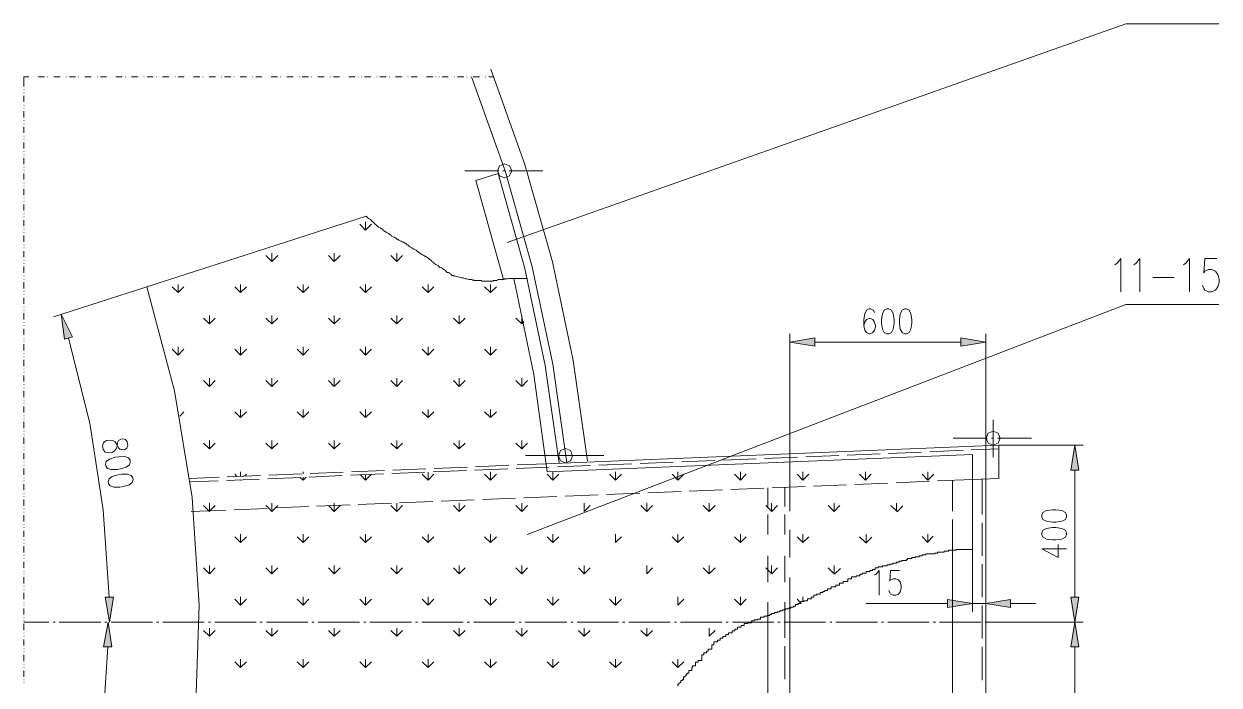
# Model space of a CAD drawing. Header units: millimetres. Extents: x 0 to 829, y 0 to 586.
# Drawn here: x 355.9 to 498.2, y 84.7 to 163.3 of the extents above; entities that cross this region are included whole.
import ezdxf

# ---------------------------------------------------------------- set-up
doc = ezdxf.new("R2010")
doc.units = ezdxf.units.MM

msp = doc.modelspace()

# ---------------------------------------------------------------- hatches: boundary and pattern name
h = msp.add_hatch(color=0)
h.dxf.hatch_style = 2
h.paths.add_polyline_path([(360.768194, 125.807611), (360.366028, 128.781528), (361.710111, 126.100417)])
h = msp.add_hatch(color=0)
h.dxf.hatch_style = 2
h.paths.add_polyline_path([(450.049194, 125.966361), (447.092917, 125.472472), (450.049194, 124.982111)])
h = msp.add_hatch(color=0)
h.dxf.hatch_style = 2
h.paths.add_polyline_path([(467.444667, 125.966361), (470.400944, 125.472472), (467.444667, 124.982111)])
h = msp.add_hatch(color=0)
h.dxf.hatch_style = 2
h.paths.add_polyline_path([(480.511556, 110.236), (481.005444, 113.195806), (481.495806, 110.236)])
h = msp.add_hatch(color=0)
h.dxf.hatch_style = 2
h.paths.add_polyline_path([(366.581972, 95.123), (366.123361, 92.159667), (365.594194, 95.108889)])
h = msp.add_hatch(color=0)
h.dxf.hatch_style = 2
h.paths.add_polyline_path([(465.853639, 94.858417), (468.813444, 94.368056), (465.853639, 93.874167)])
h = msp.add_hatch(color=0)
h.dxf.hatch_style = 2
h.paths.add_polyline_path([(473.36075, 94.858417), (470.400944, 94.368056), (473.36075, 93.874167)])
h = msp.add_hatch(color=0)
h.dxf.hatch_style = 2
h.paths.add_polyline_path([(480.511556, 95.115944), (481.005444, 92.159667), (481.495806, 95.115944)])
h = msp.add_hatch(color=0)
h.dxf.hatch_style = 2
h.paths.add_polyline_path([(365.414278, 89.206917), (365.943444, 92.159667), (366.398528, 89.196333)])
h = msp.add_hatch(color=0)
h.dxf.hatch_style = 2
h.paths.add_polyline_path([(480.511556, 89.199861), (481.005444, 92.159667), (481.495806, 89.199861)])

# ---------------------------------------------------------------- linework, layer by layer
at = {"color": 0, "lineweight": 0}
for points in [[(487.083806, 163.343167), (413.4485, 137.336389)], [(498.1575, 163.343167), (487.083806, 163.343167)], [(423.001722, 111.361361), (421.308389, 123.271139), (418.817778, 135.039806), (415.540472, 146.614444), (411.490583, 157.945667)], [(355.924556, 157.0355), (355.924556, 155.906611)], [(356.524278, 157.0355), (355.924556, 157.0355)], [(356.894694, 157.0355), (356.912333, 157.0355)], [(357.265111, 157.0355), (357.28275, 157.0355)], [(358.372833, 157.0355), (357.635528, 157.0355)], [(358.74325, 157.0355), (358.760889, 157.0355)], [(359.113667, 157.0355), (359.131306, 157.0355)], [(360.221389, 157.0355), (359.484083, 157.0355)], [(360.591806, 157.0355), (360.609444, 157.0355)], [(360.962222, 157.0355), (360.979861, 157.0355)], [(362.069944, 157.0355), (361.332639, 157.0355)], [(362.440361, 157.0355), (362.458, 157.0355)], [(362.810778, 157.0355), (362.828417, 157.0355)], [(363.9185, 157.0355), (363.181194, 157.0355)], [(364.288917, 157.0355), (364.306556, 157.0355)], [(364.659333, 157.0355), (364.676972, 157.0355)], [(365.770583, 157.0355), (365.02975, 157.0355)], [(366.137472, 157.0355), (366.155111, 157.0355)], [(366.507889, 157.0355), (366.525528, 157.0355)], [(367.619139, 157.0355), (366.878306, 157.0355)], [(367.986028, 157.0355), (368.003667, 157.0355)], [(368.356444, 157.0355), (368.374083, 157.0355)], [(369.467694, 157.0355), (368.726861, 157.0355)], [(369.834583, 157.0355), (369.852222, 157.0355)], [(370.205, 157.0355), (370.222639, 157.0355)], [(371.31625, 157.0355), (370.575417, 157.0355)], [(371.683139, 157.0355), (371.700778, 157.0355)], [(372.053556, 157.0355), (372.071194, 157.0355)], [(373.164806, 157.0355), (372.423972, 157.0355)], [(373.531694, 157.0355), (373.549333, 157.0355)], [(373.902111, 157.0355), (373.91975, 157.0355)], [(375.013361, 157.0355), (374.272528, 157.0355)], [(375.38025, 157.0355), (375.397889, 157.0355)], [(375.750667, 157.0355), (375.768306, 157.0355)], [(376.861917, 157.0355), (376.121083, 157.0355)], [(377.228806, 157.0355), (377.246444, 157.0355)], [(377.599222, 157.0355), (377.616861, 157.0355)], [(378.710472, 157.0355), (377.969639, 157.0355)], [(379.077361, 157.0355), (379.095, 157.0355)], [(379.447778, 157.0355), (379.465417, 157.0355)], [(380.559028, 157.0355), (379.818194, 157.0355)], [(380.925917, 157.0355), (380.943556, 157.0355)], [(381.296333, 157.0355), (381.313972, 157.0355)], [(382.407583, 157.0355), (381.66675, 157.0355)], [(382.774472, 157.0355), (382.792111, 157.0355)], [(383.144889, 157.0355), (383.162528, 157.0355)], [(384.256139, 157.0355), (383.515306, 157.0355)], [(384.623028, 157.0355), (384.640667, 157.0355)], [(384.993444, 157.0355), (385.011083, 157.0355)], [(386.104694, 157.0355), (385.363861, 157.0355)], [(386.471583, 157.0355), (386.489222, 157.0355)], [(386.842, 157.0355), (386.859639, 157.0355)], [(387.95325, 157.0355), (387.212417, 157.0355)], [(388.320139, 157.0355), (388.337778, 157.0355)], [(388.690556, 157.0355), (388.708194, 157.0355)], [(389.801806, 157.0355), (389.060972, 157.0355)], [(390.168694, 157.0355), (390.186333, 157.0355)], [(390.539111, 157.0355), (390.55675, 157.0355)], [(391.650361, 157.0355), (390.909528, 157.0355)], [(392.01725, 157.0355), (392.034889, 157.0355)], [(392.387667, 157.0355), (392.405306, 157.0355)], [(393.498917, 157.0355), (392.758083, 157.0355)], [(393.865806, 157.0355), (393.883444, 157.0355)], [(394.236222, 157.0355), (394.253861, 157.0355)], [(395.347472, 157.0355), (394.606639, 157.0355)], [(395.714361, 157.0355), (395.732, 157.0355)], [(396.084778, 157.0355), (396.102417, 157.0355)], [(397.196028, 157.0355), (396.455194, 157.0355)], [(397.562917, 157.0355), (397.580556, 157.0355)], [(397.933333, 157.0355), (397.950972, 157.0355)], [(399.044583, 157.0355), (398.30375, 157.0355)], [(399.411472, 157.0355), (399.429111, 157.0355)], [(399.781889, 157.0355), (399.799528, 157.0355)], [(400.893139, 157.0355), (400.152306, 157.0355)], [(401.260028, 157.0355), (401.277667, 157.0355)], [(401.630444, 157.0355), (401.648083, 157.0355)], [(402.741694, 157.0355), (402.000861, 157.0355)], [(403.108583, 157.0355), (403.126222, 157.0355)], [(403.479, 157.0355), (403.496639, 157.0355)], [(404.59025, 157.0355), (403.849417, 157.0355)], [(404.960667, 157.0355), (404.978306, 157.0355)], [(405.327556, 157.0355), (405.345194, 157.0355)], [(406.438806, 157.0355), (405.697972, 157.0355)], [(406.809222, 157.0355), (406.826861, 157.0355)], [(407.176111, 157.0355), (407.19375, 157.0355)], [(408.287361, 157.0355), (407.546528, 157.0355)], [(408.657778, 157.0355), (408.675417, 157.0355)], [(409.024667, 157.0355), (409.042306, 157.0355)], [(420.549917, 111.096778), (418.881278, 122.84075), (416.425944, 134.450667), (413.190972, 145.866556), (409.197528, 157.0355)], [(410.135917, 157.0355), (409.395083, 157.0355)], [(410.506333, 157.0355), (410.523972, 157.0355)], [(410.873222, 157.0355), (410.890861, 157.0355)], [(411.846889, 157.0355), (411.243639, 157.0355)], [(355.924556, 155.536194), (355.942194, 155.536194)], [(355.924556, 155.165778), (355.942194, 155.165778)], [(355.924556, 154.795361), (355.924556, 154.058056)], [(355.924556, 153.687639), (355.942194, 153.687639)], [(355.924556, 153.317222), (355.942194, 153.317222)], [(355.924556, 152.946806), (355.924556, 152.2095)], [(355.924556, 151.839083), (355.942194, 151.839083)], [(355.924556, 151.468667), (355.942194, 151.468667)], [(355.924556, 151.09825), (355.924556, 150.360944)], [(355.924556, 149.990528), (355.942194, 149.990528)], [(355.924556, 149.620111), (355.942194, 149.620111)], [(355.924556, 149.249694), (355.924556, 148.512389)], [(355.924556, 148.141972), (355.942194, 148.141972)], [(355.924556, 147.771556), (355.942194, 147.771556)], [(355.924556, 147.401139), (355.924556, 146.663833)], [(355.924556, 146.293417), (355.942194, 146.293417)], [(355.924556, 145.923), (355.942194, 145.923)], [(355.924556, 145.552583), (355.924556, 144.815278)], [(408.393194, 145.863028), (412.436028, 145.863028)], [(412.369, 145.549056), (409.730222, 144.698861)], [(419.632694, 111.057972), (417.981694, 122.706694), (415.558111, 134.221361), (412.369, 145.549056)], [(412.926389, 145.863028), (413.173333, 145.863028)], [(413.667222, 145.863028), (417.706528, 145.863028)], [(355.924556, 144.444861), (355.942194, 144.444861)], [(355.924556, 144.074444), (355.942194, 144.074444)], [(355.924556, 143.704028), (355.924556, 142.966722)], [(413.014583, 132.926667), (409.730222, 144.698861)], [(355.924556, 142.596306), (355.942194, 142.596306)], [(355.924556, 142.225889), (355.942194, 142.225889)], [(355.924556, 141.855472), (355.924556, 141.118167)], [(355.924556, 140.74775), (355.942194, 140.74775)], [(355.924556, 140.377333), (355.942194, 140.377333)], [(355.924556, 140.006917), (355.924556, 139.269611)], [(396.659806, 140.483167), (370.564833, 132.069417)], [(396.58925, 138.796889), (395.89075, 139.495389)], [(396.58925, 138.796889), (396.58925, 139.784667)], [(396.58925, 138.796889), (397.284222, 139.495389)], [(396.659806, 140.483167), (396.695083, 140.412611)], [(396.695083, 140.412611), (396.815028, 140.292667)], [(396.815028, 140.292667), (396.934972, 140.172722)], [(396.934972, 140.172722), (397.054917, 140.11275)], [(397.054917, 140.11275), (397.174861, 140.052778)], [(397.174861, 140.052778), (397.294806, 139.932833)], [(397.294806, 139.932833), (397.354778, 139.812889)], [(397.354778, 139.812889), (397.41475, 139.812889)], [(397.41475, 139.812889), (397.534694, 139.692944)], [(397.534694, 139.692944), (397.654639, 139.573)], [(397.654639, 139.573), (397.774583, 139.453056)], [(397.774583, 139.453056), (397.894528, 139.393083)], [(355.924556, 138.899194), (355.942194, 138.899194)], [(355.924556, 138.528778), (355.942194, 138.528778)], [(355.924556, 138.158361), (355.924556, 137.421056)], [(397.894528, 139.393083), (398.134417, 139.153194)], [(398.134417, 139.153194), (398.314333, 139.093222)], [(398.314333, 139.093222), (398.49425, 138.973278)], [(398.49425, 138.973278), (398.614194, 138.913306)], [(398.614194, 138.913306), (398.674167, 138.793361)], [(398.674167, 138.793361), (398.794111, 138.736917)], [(398.794111, 138.736917), (398.974028, 138.616972)], [(398.974028, 138.616972), (399.034, 138.557)], [(399.034, 138.557), (399.153944, 138.497028)], [(399.153944, 138.497028), (399.273889, 138.437056)], [(399.273889, 138.437056), (399.333861, 138.377083)], [(399.333861, 138.377083), (399.393833, 138.377083)], [(399.393833, 138.377083), (399.453806, 138.317111)], [(399.453806, 138.317111), (399.513778, 138.257139)], [(399.513778, 138.257139), (399.633722, 138.197167)], [(399.633722, 138.197167), (399.693694, 138.077222)], [(399.693694, 138.077222), (399.873611, 138.01725)], [(399.873611, 138.01725), (399.993556, 137.957278)], [(355.924556, 137.050639), (355.942194, 137.050639)], [(355.924556, 136.680222), (355.942194, 136.680222)], [(399.993556, 137.957278), (400.173472, 137.837333)], [(400.173472, 137.837333), (400.293417, 137.717389)], [(400.293417, 137.717389), (400.413361, 137.717389)], [(400.413361, 137.717389), (400.529778, 137.597444)], [(400.529778, 137.597444), (400.769667, 137.4775)], [(400.769667, 137.4775), (400.829639, 137.4775)], [(400.829639, 137.4775), (400.949583, 137.417528)], [(400.949583, 137.417528), (401.009556, 137.357556)], [(401.009556, 137.357556), (401.1295, 137.357556)], [(401.1295, 137.357556), (401.249444, 137.237611)], [(401.249444, 137.237611), (401.369389, 137.237611)], [(401.369389, 137.237611), (401.429361, 137.177639)], [(401.429361, 137.177639), (401.549306, 137.057694)], [(401.549306, 137.057694), (401.66925, 136.997722)], [(401.66925, 136.997722), (401.849167, 136.817806)], [(401.849167, 136.817806), (402.089056, 136.697861)], [(402.089056, 136.697861), (402.328944, 136.517944)], [(355.924556, 136.309806), (355.924556, 135.5725)], [(355.924556, 135.202083), (355.942194, 135.202083)], [(385.434417, 135.078611), (384.735917, 135.777111)], [(385.434417, 135.078611), (385.434417, 136.066389)], [(385.434417, 135.078611), (386.129389, 135.777111)], [(392.870972, 135.078611), (392.172472, 135.777111)], [(392.870972, 135.078611), (392.870972, 136.066389)], [(392.870972, 135.078611), (393.565944, 135.777111)], [(400.307528, 135.078611), (399.609028, 135.777111)], [(400.307528, 135.078611), (400.307528, 136.066389)], [(400.307528, 135.078611), (401.0025, 135.777111)], [(402.328944, 136.517944), (402.628806, 136.398)], [(402.628806, 136.398), (402.808722, 136.221611)], [(402.808722, 136.221611), (402.988639, 136.101667)], [(402.988639, 136.101667), (403.168556, 135.981722)], [(403.168556, 135.981722), (403.348472, 135.861778)], [(403.348472, 135.861778), (403.528389, 135.801806)], [(403.528389, 135.801806), (403.708306, 135.681861)], [(403.708306, 135.681861), (403.82825, 135.621889)], [(403.82825, 135.621889), (403.948194, 135.561917)], [(403.948194, 135.561917), (404.008167, 135.501944)], [(404.008167, 135.501944), (404.068139, 135.441972)], [(404.068139, 135.441972), (404.128111, 135.441972)], [(404.128111, 135.441972), (404.188083, 135.322028)], [(404.188083, 135.322028), (404.308028, 135.262056)], [(404.308028, 135.262056), (404.427972, 135.142111)], [(404.427972, 135.142111), (404.487944, 135.082139)], [(485.778528, 134.665861), (486.06075, 134.856361), (486.484083, 135.417278), (486.484083, 131.473222)], [(488.032778, 134.665861), (488.315, 134.856361), (488.738333, 135.417278), (488.738333, 131.473222)], [(493.948861, 134.665861), (494.231083, 134.856361), (494.654417, 135.417278), (494.654417, 131.473222)], [(497.892917, 135.417278), (496.485333, 135.417278), (496.344222, 133.727472), (496.485333, 133.914444), (496.905139, 134.104944), (497.328472, 134.104944), (497.751806, 133.914444), (498.034028, 133.5405), (498.175139, 132.976056), (498.175139, 132.602111), (498.034028, 132.037667), (497.751806, 131.663722), (497.328472, 131.473222), (496.905139, 131.473222), (496.485333, 131.663722), (496.344222, 131.850694), (496.203111, 132.224639)], [(355.924556, 134.831667), (355.942194, 134.831667)], [(355.924556, 134.46125), (355.924556, 133.723944)], [(404.487944, 135.082139), (404.607889, 135.022167)], [(404.607889, 135.022167), (404.667861, 134.902222)], [(404.667861, 134.902222), (404.784278, 134.84225)], [(404.784278, 134.84225), (404.84425, 134.782278)], [(404.84425, 134.782278), (404.964194, 134.722306)], [(404.964194, 134.722306), (405.024167, 134.662333)], [(405.024167, 134.662333), (405.204083, 134.602361)], [(405.204083, 134.602361), (405.324028, 134.482417)], [(405.324028, 134.482417), (405.443972, 134.362472)], [(405.443972, 134.362472), (405.623889, 134.3025)], [(405.623889, 134.3025), (405.743833, 134.242528)], [(405.743833, 134.242528), (405.863778, 134.122583)], [(405.863778, 134.122583), (405.983722, 134.062611)], [(405.983722, 134.062611), (406.103667, 134.002639)], [(406.103667, 134.002639), (406.163639, 133.886222)], [(406.163639, 133.886222), (406.283583, 133.766278)], [(406.283583, 133.766278), (406.4635, 133.766278)], [(406.4635, 133.766278), (406.523472, 133.706306)], [(355.924556, 133.353528), (355.942194, 133.353528)], [(355.924556, 132.983111), (355.942194, 132.983111)], [(355.924556, 132.612694), (355.924556, 131.875389)], [(374.279583, 131.360333), (374.279583, 132.348111)], [(381.716139, 131.360333), (381.716139, 132.348111)], [(389.152694, 131.360333), (389.152694, 132.348111)], [(396.58925, 131.360333), (396.58925, 132.348111)], [(404.022278, 131.360333), (404.022278, 132.348111)], [(406.523472, 133.706306), (406.643417, 133.646333)], [(406.643417, 133.646333), (406.643417, 133.586361)], [(406.643417, 133.586361), (406.823333, 133.526389)], [(406.823333, 133.526389), (406.823333, 133.466417)], [(406.823333, 133.466417), (406.883306, 133.406444)], [(406.883306, 133.406444), (407.00325, 133.406444)], [(407.00325, 133.406444), (407.063222, 133.346472)], [(407.063222, 133.346472), (407.183167, 133.346472)], [(407.183167, 133.346472), (407.423056, 133.2865)], [(407.423056, 133.2865), (407.662944, 133.226528)], [(407.662944, 133.226528), (407.842861, 133.166556)], [(407.842861, 133.166556), (408.022778, 133.106583)], [(408.022778, 133.106583), (408.202694, 133.106583)], [(408.202694, 133.106583), (408.382611, 133.046611)], [(408.382611, 133.046611), (408.502556, 132.986639)], [(408.502556, 132.986639), (408.682472, 132.986639)], [(408.682472, 132.986639), (408.862389, 132.926667)], [(408.862389, 132.926667), (409.218694, 132.926667)], [(409.218694, 132.926667), (409.338639, 132.866694)], [(409.338639, 132.866694), (409.458583, 132.866694)], [(409.458583, 132.866694), (409.518556, 132.806722)], [(409.518556, 132.806722), (410.358167, 132.806722)], [(410.358167, 132.806722), (410.478111, 132.74675)], [(410.478111, 132.74675), (411.737528, 132.74675)], [(411.458833, 131.360333), (411.458833, 132.348111)], [(411.737528, 132.74675), (411.7975, 132.806722)], [(411.7975, 132.806722), (412.217306, 132.806722)], [(412.217306, 132.806722), (412.277278, 132.866694)], [(412.277278, 132.866694), (412.33725, 132.926667)], [(412.33725, 132.926667), (413.056917, 132.926667)], [(413.056917, 132.926667), (413.116889, 132.986639)], [(413.116889, 132.986639), (413.533167, 132.986639)], [(413.533167, 132.986639), (413.653111, 133.046611)], [(413.653111, 133.046611), (415.843861, 133.046611)], [(418.200417, 110.038444), (416.602333, 121.609556), (414.231667, 133.046611)], [(490.287028, 133.163028), (492.8235, 133.163028)], [(355.924556, 131.504972), (355.942194, 131.504972)], [(355.924556, 131.134556), (355.942194, 131.134556)], [(370.564833, 132.069417), (359.427639, 128.478139)], [(367.661472, 43.966694), (371.774861, 56.126944), (374.678222, 68.632917), (376.350389, 81.357611), (376.773722, 94.188139), (375.941167, 106.9975), (373.866833, 119.66575), (370.564833, 132.069417)], [(374.279583, 131.360333), (373.581083, 132.058833)], [(374.279583, 131.360333), (374.974556, 132.058833)], [(381.716139, 131.360333), (381.017639, 132.058833)], [(381.716139, 131.360333), (382.411111, 132.058833)], [(389.152694, 131.360333), (388.454194, 132.058833)], [(389.152694, 131.360333), (389.847667, 132.058833)], [(396.58925, 131.360333), (395.89075, 132.058833)], [(396.58925, 131.360333), (397.284222, 132.058833)], [(404.022278, 131.360333), (403.327306, 132.058833)], [(404.022278, 131.360333), (404.720778, 132.058833)], [(411.458833, 131.360333), (410.763861, 132.058833)], [(411.458833, 131.360333), (412.157333, 132.058833)], [(355.924556, 130.764139), (355.924556, 130.026833)], [(355.924556, 129.656417), (355.942194, 129.656417)], [(487.083806, 129.956278), (415.815639, 102.570139)], [(498.1575, 129.956278), (487.083806, 129.956278)], [(355.924556, 129.286), (355.942194, 129.286)], [(355.924556, 128.915583), (355.924556, 128.17475)], [(377.997861, 127.642056), (377.299361, 128.340556)], [(377.997861, 127.642056), (377.997861, 128.629833)], [(377.997861, 127.642056), (378.692833, 128.340556)], [(385.434417, 127.642056), (384.735917, 128.340556)], [(385.434417, 127.642056), (385.434417, 128.629833)], [(385.434417, 127.642056), (386.129389, 128.340556)], [(392.870972, 127.642056), (392.172472, 128.340556)], [(392.870972, 127.642056), (392.870972, 128.629833)], [(392.870972, 127.642056), (393.565944, 128.340556)], [(400.307528, 127.642056), (399.609028, 128.340556)], [(400.307528, 127.642056), (400.307528, 128.629833)], [(400.307528, 127.642056), (401.0025, 128.340556)], [(407.740556, 127.642056), (407.045583, 128.340556)], [(407.740556, 127.642056), (407.740556, 128.629833)], [(407.740556, 127.642056), (408.439056, 128.340556)], [(415.177111, 127.642056), (414.482139, 128.340556)], [(415.177111, 127.642056), (415.177111, 128.629833)], [(457.161194, 128.996722), (457.055361, 129.275417), (456.741389, 129.416528), (456.529722, 129.416528), (456.212222, 129.275417), (456.000556, 128.855611), (455.894722, 128.150056), (455.894722, 127.4445), (456.000556, 126.883583), (456.212222, 126.601361), (456.529722, 126.46025), (456.635556, 126.46025), (456.953056, 126.601361), (457.161194, 126.883583), (457.267028, 127.303389), (457.267028, 127.4445), (457.161194, 127.867833), (456.953056, 128.150056), (456.635556, 128.291167), (456.529722, 128.291167), (456.212222, 128.150056), (456.000556, 127.867833), (455.894722, 127.4445)], [(355.924556, 127.807861), (355.942194, 127.807861)], [(355.924556, 127.437444), (355.942194, 127.437444)], [(355.924556, 127.067028), (355.924556, 126.326194)], [(415.177111, 127.642056), (415.406417, 127.871361)], [(355.924556, 125.959306), (355.942194, 125.959306)], [(355.924556, 125.588889), (355.942194, 125.588889)], [(355.924556, 125.218472), (355.924556, 124.477639)], [(366.088083, 95.115944), (365.375472, 105.522889), (363.752694, 115.831056), (361.240917, 125.955778)], [(447.092917, 108.232222), (447.092917, 126.46025)], [(450.049194, 125.472472), (467.444667, 125.472472)], [(470.400944, 109.184722), (470.400944, 126.46025)], [(355.924556, 124.11075), (355.942194, 124.11075)], [(374.279583, 123.923778), (373.581083, 124.622278)], [(374.279583, 123.923778), (374.279583, 124.911556)], [(374.279583, 123.923778), (374.974556, 124.622278)], [(381.716139, 123.923778), (381.017639, 124.622278)], [(381.716139, 123.923778), (381.716139, 124.911556)], [(381.716139, 123.923778), (382.411111, 124.622278)], [(389.152694, 123.923778), (388.454194, 124.622278)], [(389.152694, 123.923778), (389.152694, 124.911556)], [(389.152694, 123.923778), (389.847667, 124.622278)], [(396.58925, 123.923778), (395.89075, 124.622278)], [(396.58925, 123.923778), (396.58925, 124.911556)], [(396.58925, 123.923778), (397.284222, 124.622278)], [(404.022278, 123.923778), (403.327306, 124.622278)], [(404.022278, 123.923778), (404.022278, 124.911556)], [(404.022278, 123.923778), (404.720778, 124.622278)], [(411.458833, 123.923778), (410.763861, 124.622278)], [(411.458833, 123.923778), (411.458833, 124.911556)], [(411.458833, 123.923778), (412.157333, 124.622278)], [(355.924556, 123.740333), (355.942194, 123.740333)], [(355.924556, 123.369917), (355.924556, 122.629083)], [(355.924556, 122.262194), (355.942194, 122.262194)], [(355.924556, 121.891778), (355.942194, 121.891778)], [(355.924556, 121.521361), (355.924556, 120.780528)], [(377.997861, 120.2055), (377.997861, 121.193278)], [(385.434417, 120.2055), (385.434417, 121.193278)], [(392.870972, 120.2055), (392.870972, 121.193278)], [(400.307528, 120.2055), (400.307528, 121.193278)], [(407.740556, 120.2055), (407.740556, 121.193278)], [(415.177111, 120.2055), (415.177111, 121.193278)], [(355.924556, 120.413639), (355.942194, 120.413639)], [(355.924556, 120.043222), (355.942194, 120.043222)], [(355.924556, 119.672806), (355.924556, 118.931972)], [(377.997861, 120.2055), (377.299361, 120.904)], [(377.997861, 120.2055), (378.692833, 120.904)], [(385.434417, 120.2055), (384.735917, 120.904)], [(385.434417, 120.2055), (386.129389, 120.904)], [(392.870972, 120.2055), (392.172472, 120.904)], [(392.870972, 120.2055), (393.565944, 120.904)], [(400.307528, 120.2055), (399.609028, 120.904)], [(400.307528, 120.2055), (401.0025, 120.904)], [(407.740556, 120.2055), (407.045583, 120.904)], [(407.740556, 120.2055), (408.439056, 120.904)], [(415.177111, 120.2055), (414.482139, 120.904)], [(415.177111, 120.2055), (415.875611, 120.904)], [(355.924556, 118.565083), (355.942194, 118.565083)], [(355.924556, 118.194667), (355.942194, 118.194667)], [(355.924556, 117.82425), (355.924556, 117.083417)], [(355.924556, 116.716528), (355.942194, 116.716528)], [(374.470083, 116.677722), (374.974556, 117.185722)], [(381.716139, 116.487222), (381.017639, 117.185722)], [(381.716139, 116.487222), (381.716139, 117.475)], [(381.716139, 116.487222), (382.411111, 117.185722)], [(389.152694, 116.487222), (388.454194, 117.185722)], [(389.152694, 116.487222), (389.152694, 117.475)], [(389.152694, 116.487222), (389.847667, 117.185722)], [(396.58925, 116.487222), (395.89075, 117.185722)], [(396.58925, 116.487222), (396.58925, 117.475)], [(396.58925, 116.487222), (397.284222, 117.185722)], [(404.022278, 116.487222), (403.327306, 117.185722)], [(404.022278, 116.487222), (404.022278, 117.475)], [(404.022278, 116.487222), (404.720778, 117.185722)], [(411.458833, 116.487222), (410.763861, 117.185722)], [(411.458833, 116.487222), (411.458833, 117.475)], [(411.458833, 116.487222), (412.157333, 117.185722)], [(355.924556, 116.346111), (355.942194, 116.346111)], [(355.924556, 115.975694), (355.924556, 115.234861)], [(471.286417, 116.229694), (471.286417, 111.784694)], [(355.924556, 114.867972), (355.942194, 114.867972)], [(355.924556, 114.497556), (355.942194, 114.497556)], [(355.924556, 114.127139), (355.924556, 113.386306)], [(466.538028, 114.046), (470.577333, 114.046)], [(471.071222, 114.046), (471.318167, 114.046)], [(471.808528, 114.046), (475.851361, 114.046)], [(355.924556, 113.019417), (355.942194, 113.019417)], [(355.924556, 112.649), (355.942194, 112.649)], [(377.997861, 112.768944), (377.299361, 113.467444)], [(377.997861, 112.768944), (377.997861, 113.756722)], [(377.997861, 112.768944), (378.692833, 113.467444)], [(385.434417, 112.768944), (384.735917, 113.467444)], [(385.434417, 112.768944), (385.434417, 113.756722)], [(385.434417, 112.768944), (386.129389, 113.467444)], [(392.870972, 112.768944), (392.172472, 113.467444)], [(392.870972, 112.768944), (392.870972, 113.756722)], [(392.870972, 112.768944), (393.565944, 113.467444)], [(400.307528, 112.768944), (399.609028, 113.467444)], [(400.307528, 112.768944), (400.307528, 113.756722)], [(400.307528, 112.768944), (401.0025, 113.467444)], [(407.740556, 112.768944), (407.045583, 113.467444)], [(407.740556, 112.768944), (407.740556, 113.756722)], [(407.740556, 112.768944), (408.439056, 113.467444)], [(415.177111, 112.768944), (414.482139, 113.467444)], [(415.177111, 112.768944), (415.177111, 113.756722)], [(415.177111, 112.768944), (415.875611, 113.467444)], [(418.098111, 110.994472), (471.977861, 113.195806)], [(458.826306, 112.23625), (462.766833, 112.398528)], [(463.754611, 112.437333), (467.695139, 112.599611)], [(468.679389, 112.638417), (471.9955, 112.776)], [(471.977861, 109.248222), (471.977861, 113.195806)], [(471.977861, 113.195806), (481.989694, 113.195806)], [(355.924556, 112.278583), (355.924556, 111.53775)], [(355.924556, 111.170861), (355.942194, 111.170861)], [(414.612667, 110.853361), (418.098111, 110.994472)], [(415.63925, 111.964611), (424.952583, 111.964611)], [(418.200417, 110.038444), (468.813444, 112.098667)], [(424.349333, 110.828667), (428.289861, 110.990944)], [(429.274111, 111.02975), (433.214639, 111.192028)], [(434.198889, 111.230833), (438.139417, 111.393111)], [(439.127194, 111.431917), (443.067722, 111.594194)], [(444.051972, 111.633), (447.9925, 111.795278)], [(448.97675, 111.834083), (452.917278, 111.996361)], [(453.901528, 112.035167), (457.842056, 112.197444)], [(468.813444, 112.098667), (468.813444, 100.813306)], [(355.924556, 110.800444), (355.942194, 110.800444)], [(355.924556, 110.430028), (355.924556, 109.689194)], [(380.135694, 109.445778), (384.076222, 109.608056)], [(381.275167, 109.491639), (381.017639, 109.749167)], [(381.716139, 109.509278), (381.716139, 110.038444)], [(382.192389, 109.530444), (382.411111, 109.749167)], [(385.060472, 109.646861), (389.001, 109.809139)], [(389.152694, 109.812667), (389.152694, 110.038444)], [(389.872361, 109.421083), (393.812889, 109.583361)], [(389.98525, 109.847944), (393.925778, 110.010222)], [(394.797139, 109.622167), (398.737667, 109.784444)], [(394.910028, 110.049028), (398.850556, 110.211306)], [(396.58925, 109.050667), (395.968361, 109.671556)], [(396.58925, 109.050667), (397.259528, 109.724472)], [(396.58925, 109.050667), (396.58925, 109.69625)], [(399.721917, 109.82325), (403.662444, 109.985528)], [(399.838333, 110.250111), (403.775333, 110.412389)], [(404.022278, 109.050667), (403.327306, 109.749167)], [(404.022278, 109.050667), (404.022278, 109.999639)], [(404.022278, 109.050667), (404.720778, 109.749167)], [(404.646694, 110.024333), (408.587222, 110.186611)], [(404.763111, 110.451194), (408.703639, 110.613472)], [(409.571472, 110.225417), (413.512, 110.387694)], [(409.687889, 110.652278), (413.628417, 110.814556)], [(411.458833, 109.050667), (410.763861, 109.749167)], [(411.458833, 109.050667), (411.458833, 110.038444)], [(411.458833, 109.050667), (412.157333, 109.749167)], [(414.499778, 110.4265), (418.440306, 110.588778)], [(418.895389, 109.050667), (418.200417, 109.749167)], [(418.895389, 109.050667), (418.895389, 110.038444)], [(418.895389, 109.050667), (419.593889, 109.749167)], [(419.424556, 110.627583), (423.365083, 110.789861)], [(426.331944, 109.050667), (425.636972, 109.749167)], [(426.331944, 109.050667), (426.331944, 110.038444)], [(426.331944, 109.050667), (427.030444, 109.749167)], [(433.7685, 109.050667), (433.07, 109.749167)], [(433.7685, 109.050667), (433.7685, 110.038444)], [(433.7685, 109.050667), (434.467, 109.749167)], [(441.205056, 109.050667), (440.506556, 109.749167)], [(441.205056, 109.050667), (441.205056, 110.038444)], [(441.205056, 109.050667), (441.903556, 109.749167)], [(448.641611, 109.050667), (447.943111, 109.749167)], [(448.641611, 109.050667), (448.641611, 110.038444)], [(448.641611, 109.050667), (449.340111, 109.749167)], [(456.078167, 109.050667), (455.379667, 109.749167)], [(456.078167, 109.050667), (456.078167, 110.038444)], [(456.078167, 109.050667), (456.773139, 109.749167)], [(463.514722, 109.050667), (462.816222, 109.749167)], [(463.514722, 109.050667), (463.514722, 110.038444)], [(463.514722, 109.050667), (464.209694, 109.749167)], [(481.005444, 110.236), (481.005444, 95.115944)], [(355.924556, 109.322306), (355.942194, 109.322306)], [(355.924556, 108.951889), (355.942194, 108.951889)], [(355.924556, 108.581472), (355.924556, 107.840639)], [(375.662472, 109.262333), (379.147917, 109.406972)], [(375.718917, 108.846056), (379.035028, 108.980111)], [(380.019278, 109.018917), (383.959806, 109.181194)], [(381.716139, 109.050667), (381.680861, 109.089472)], [(381.716139, 109.050667), (381.754944, 109.093)], [(381.716139, 109.050667), (381.716139, 109.089472)], [(384.944056, 109.22), (388.884583, 109.382278)], [(389.152694, 109.050667), (388.824611, 109.37875)], [(389.152694, 109.050667), (389.505472, 109.406972)], [(389.152694, 109.050667), (389.152694, 109.392861)], [(444.464722, 105.896833), (444.464722, 108.126389)], [(444.97625, 108.144028), (448.916778, 108.306306)], [(446.503778, 105.896833), (446.503778, 108.207528)], [(447.092917, 105.3465), (447.092917, 108.232222)], [(449.901028, 108.345111), (453.841556, 108.507389)], [(454.825806, 108.546194), (458.766333, 108.708472)], [(459.750583, 108.747278), (463.691111, 108.909556)], [(464.678889, 108.948361), (468.813444, 109.117694)], [(466.456889, 105.357083), (466.456889, 109.022444)], [(468.813444, 109.117694), (471.977861, 109.248222)], [(469.981139, 104.976083), (469.981139, 109.184722)], [(470.400944, 75.134611), (470.400944, 109.184722)], [(355.924556, 107.47375), (355.942194, 107.47375)], [(355.924556, 107.103333), (355.942194, 107.103333)], [(355.924556, 106.732917), (355.924556, 105.992083)], [(405.570972, 106.538889), (409.5115, 106.697639)], [(410.49575, 106.739972), (414.436278, 106.898722)], [(415.424056, 106.941056), (419.364583, 107.099806)], [(420.348833, 107.142139), (424.289361, 107.300889)], [(425.273611, 107.343222), (429.214139, 107.501972)], [(430.198389, 107.540778), (434.138917, 107.703056)], [(435.123167, 107.741861), (439.063694, 107.904139)], [(440.051472, 107.942944), (443.992, 108.105222)], [(355.924556, 105.625194), (355.942194, 105.625194)], [(375.82475, 105.321806), (379.959306, 105.491139)], [(377.923778, 105.41), (377.299361, 106.030889)], [(377.997861, 105.332389), (377.923778, 105.41)], [(377.997861, 105.413528), (377.997861, 106.320167)], [(377.997861, 105.332389), (378.079, 105.417056)], [(377.997861, 105.332389), (377.997861, 105.413528)], [(378.079, 105.417056), (378.692833, 106.030889)], [(380.943556, 105.533472), (384.884083, 105.692222)], [(385.067528, 105.699278), (384.735917, 106.030889)], [(385.434417, 105.332389), (385.067528, 105.699278)], [(385.434417, 105.716917), (385.434417, 106.320167)], [(385.434417, 105.332389), (385.829528, 105.731028)], [(385.434417, 105.332389), (385.434417, 105.716917)], [(385.829528, 105.731028), (386.129389, 106.030889)], [(385.868333, 105.734556), (389.808861, 105.893306)], [(390.796639, 105.935639), (394.737167, 106.094389)], [(392.211278, 105.992083), (392.172472, 106.030889)], [(392.870972, 105.332389), (392.211278, 105.992083)], [(392.870972, 106.020306), (392.870972, 106.320167)], [(392.870972, 105.332389), (393.565944, 106.030889)], [(392.870972, 105.332389), (392.870972, 106.020306)], [(395.721417, 106.136722), (399.661944, 106.295472)], [(400.307528, 105.332389), (399.609028, 106.030889)], [(400.307528, 105.332389), (400.307528, 106.320167)], [(400.307528, 105.332389), (401.0025, 106.030889)], [(400.646194, 106.337806), (404.586722, 106.496556)], [(407.740556, 105.332389), (407.045583, 106.030889)], [(407.740556, 105.332389), (407.740556, 106.320167)], [(407.740556, 105.332389), (408.439056, 106.030889)], [(415.177111, 105.332389), (414.482139, 106.030889)], [(415.177111, 105.332389), (415.177111, 106.320167)], [(415.177111, 105.332389), (415.875611, 106.030889)], [(422.613667, 105.332389), (422.613667, 106.320167)], [(422.613667, 105.332389), (423.312167, 106.030889)], [(430.050222, 105.332389), (429.35525, 106.030889)], [(430.050222, 105.332389), (430.050222, 106.320167)], [(430.050222, 105.332389), (430.748722, 106.030889)], [(437.486778, 105.332389), (436.788278, 106.030889)], [(437.486778, 105.332389), (437.486778, 106.320167)], [(437.486778, 105.332389), (438.185278, 106.030889)], [(444.923333, 105.332389), (444.224833, 106.030889)], [(444.91275, 105.332389), (444.91275, 106.320167)], [(444.923333, 105.332389), (445.621833, 106.030889)], [(452.359889, 105.332389), (451.661389, 106.030889)], [(452.359889, 105.332389), (452.359889, 106.320167)], [(452.359889, 105.332389), (453.054861, 106.030889)], [(459.814083, 105.350028), (459.115583, 106.048528)], [(459.764694, 105.332389), (459.764694, 106.320167)], [(459.849361, 105.283), (460.544333, 105.977972)], [(355.924556, 105.254778), (355.942194, 105.254778)], [(355.924556, 104.884361), (355.924556, 104.143528)], [(444.464722, 102.594833), (444.464722, 104.979611)], [(446.503778, 102.594833), (446.503778, 104.979611)], [(466.456889, 100.703944), (466.456889, 104.369306)], [(469.981139, 100.04425), (469.981139, 103.988306)], [(355.924556, 103.776639), (355.942194, 103.776639)], [(355.924556, 103.406222), (355.942194, 103.406222)], [(355.924556, 103.035806), (355.924556, 102.294972)], [(381.716139, 101.617639), (381.716139, 102.601889)], [(389.152694, 101.617639), (389.152694, 102.601889)], [(396.58925, 101.617639), (396.58925, 102.601889)], [(404.022278, 101.617639), (404.022278, 102.601889)], [(411.458833, 101.617639), (411.458833, 102.601889)], [(418.895389, 101.617639), (418.895389, 102.601889)], [(426.331944, 101.617639), (426.331944, 102.601889)], [(433.7685, 101.617639), (433.7685, 102.601889)], [(441.205056, 101.617639), (441.205056, 102.601889)], [(447.092917, 99.843167), (447.092917, 103.145167)], [(448.641611, 101.617639), (448.641611, 102.601889)], [(456.159306, 101.617639), (456.159306, 102.601889)], [(463.514722, 101.617639), (463.514722, 102.601889)], [(355.924556, 101.928083), (355.942194, 101.928083)], [(355.924556, 101.557667), (355.942194, 101.557667)], [(355.924556, 101.18725), (355.924556, 100.446417)], [(381.716139, 101.617639), (381.017639, 102.312611)], [(381.716139, 101.617639), (382.411111, 102.312611)], [(389.152694, 101.617639), (388.454194, 102.312611)], [(389.152694, 101.617639), (389.847667, 102.312611)], [(396.58925, 101.617639), (395.89075, 102.312611)], [(396.58925, 101.617639), (397.284222, 102.312611)], [(404.022278, 101.617639), (403.327306, 102.312611)], [(404.022278, 101.617639), (404.720778, 102.312611)], [(411.458833, 101.617639), (410.763861, 102.312611)], [(411.458833, 101.617639), (412.157333, 102.312611)], [(418.895389, 101.617639), (418.200417, 102.312611)], [(418.895389, 101.617639), (419.593889, 102.312611)], [(426.331944, 101.617639), (427.030444, 102.312611)], [(433.7685, 101.617639), (433.07, 102.312611)], [(433.7685, 101.617639), (434.467, 102.312611)], [(441.205056, 101.617639), (440.506556, 102.312611)], [(441.205056, 101.617639), (441.903556, 102.312611)], [(448.641611, 101.617639), (447.943111, 102.312611)], [(448.641611, 101.617639), (449.340111, 102.312611)], [(456.078167, 101.617639), (455.379667, 102.312611)], [(456.131083, 101.564722), (456.826056, 102.259694)], [(463.528833, 101.63175), (462.833861, 102.33025)], [(463.461806, 101.670556), (464.156778, 102.365528)], [(477.061389, 100.880333), (479.033417, 99.825528), (479.033417, 101.4095)], [(355.924556, 100.079528), (355.942194, 100.079528)], [(355.924556, 99.709111), (355.942194, 99.709111)], [(444.464722, 96.911583), (444.464722, 100.026611)], [(446.503778, 96.911583), (446.503778, 100.026611)], [(461.0735, 99.610333), (460.964139, 99.610333)], [(460.964139, 99.610333), (460.964139, 99.500972)], [(461.620306, 99.719694), (461.0735, 99.719694)], [(461.0735, 99.719694), (461.0735, 99.610333)], [(462.05775, 99.829056), (461.620306, 99.829056)], [(461.620306, 99.829056), (461.620306, 99.719694)], [(462.495194, 99.938417), (462.05775, 99.938417)], [(462.05775, 99.938417), (462.05775, 99.829056)], [(462.823278, 100.047778), (462.495194, 100.047778)], [(462.495194, 100.047778), (462.495194, 99.938417)], [(463.257194, 100.157139), (462.823278, 100.157139)], [(462.823278, 100.157139), (462.823278, 100.047778)], [(464.350806, 100.2665), (463.257194, 100.2665)], [(463.257194, 100.2665), (463.257194, 100.157139)], [(464.678889, 100.375861), (464.350806, 100.375861)], [(464.350806, 100.375861), (464.350806, 100.2665)], [(465.444417, 100.485222), (464.678889, 100.485222)], [(464.678889, 100.485222), (464.678889, 100.375861)], [(465.444417, 100.594583), (465.444417, 100.485222)], [(465.987694, 100.594583), (465.444417, 100.594583)], [(466.862583, 100.703944), (465.987694, 100.703944)], [(465.987694, 100.703944), (465.987694, 100.594583)], [(466.456889, 75.293361), (466.456889, 100.703944)], [(468.813444, 100.813306), (466.862583, 100.813306)], [(466.862583, 100.813306), (466.862583, 100.703944)], [(468.813444, 100.813306), (468.813444, 93.380278)], [(477.061389, 100.880333), (480.017667, 100.880333)], [(355.924556, 99.338694), (355.924556, 98.597861)], [(355.924556, 98.230972), (355.942194, 98.230972)], [(377.997861, 97.899361), (377.299361, 98.594333)], [(377.997861, 97.899361), (377.997861, 98.883611)], [(377.997861, 97.899361), (378.692833, 98.594333)], [(385.434417, 97.899361), (384.735917, 98.594333)], [(385.434417, 97.899361), (385.434417, 98.883611)], [(385.434417, 97.899361), (386.129389, 98.594333)], [(392.870972, 97.899361), (392.172472, 98.594333)], [(392.870972, 97.899361), (392.870972, 98.883611)], [(392.870972, 97.899361), (393.565944, 98.594333)], [(400.307528, 97.899361), (399.609028, 98.594333)], [(400.307528, 97.899361), (400.307528, 98.883611)], [(400.307528, 97.899361), (401.0025, 98.594333)], [(407.740556, 97.899361), (407.045583, 98.594333)], [(407.740556, 97.899361), (407.740556, 98.883611)], [(407.740556, 97.899361), (408.439056, 98.594333)], [(415.177111, 97.899361), (414.482139, 98.594333)], [(415.177111, 97.899361), (415.177111, 98.883611)], [(415.177111, 97.899361), (415.875611, 98.594333)], [(422.613667, 97.899361), (421.918694, 98.594333)], [(422.613667, 97.899361), (422.613667, 98.883611)], [(422.613667, 97.899361), (423.312167, 98.594333)], [(430.050222, 97.899361), (430.050222, 98.883611)], [(430.050222, 97.899361), (430.748722, 98.594333)], [(437.486778, 97.899361), (436.788278, 98.594333)], [(437.486778, 97.899361), (437.486778, 98.883611)], [(437.486778, 97.899361), (438.185278, 98.594333)], [(444.923333, 97.899361), (444.224833, 98.594333)], [(444.91275, 97.899361), (444.91275, 98.883611)], [(444.923333, 97.899361), (445.621833, 98.594333)], [(452.359889, 97.899361), (451.661389, 98.594333)], [(452.359889, 97.899361), (452.359889, 98.883611)], [(452.412806, 97.846444), (453.107778, 98.541417)], [(456.59675, 98.192167), (456.159306, 98.192167)], [(456.159306, 98.192167), (456.159306, 97.973444)], [(456.924833, 98.301528), (456.59675, 98.301528)], [(456.59675, 98.301528), (456.59675, 98.192167)], [(457.252917, 98.410889), (456.924833, 98.410889)], [(456.924833, 98.410889), (456.924833, 98.301528)], [(457.171778, 97.747667), (457.383444, 97.888778), (457.700944, 98.308583), (457.700944, 95.352306)], [(457.581, 98.629611), (457.252917, 98.629611)], [(457.252917, 98.629611), (457.252917, 98.410889)], [(458.124278, 98.738972), (457.581, 98.738972)], [(457.581, 98.738972), (457.581, 98.629611)], [(458.671083, 98.848333), (458.124278, 98.848333)], [(458.124278, 98.848333), (458.124278, 98.738972)], [(458.999167, 98.957694), (458.671083, 98.957694)], [(458.671083, 98.957694), (458.671083, 98.848333)], [(460.128056, 98.308583), (459.07325, 98.308583), (458.967417, 97.042111), (459.07325, 97.183222), (459.39075, 97.324333), (459.70825, 97.324333), (460.022222, 97.183222), (460.233889, 96.901), (460.339722, 96.477667), (460.339722, 96.198972), (460.233889, 95.775639), (460.022222, 95.493417), (459.70825, 95.352306), (459.39075, 95.352306), (459.07325, 95.493417), (458.967417, 95.634528), (458.861583, 95.91675)], [(459.32725, 99.067056), (458.999167, 99.067056)], [(458.999167, 99.067056), (458.999167, 98.957694)], [(459.764694, 99.176417), (459.32725, 99.176417)], [(459.32725, 99.176417), (459.32725, 99.067056)], [(460.092778, 99.285778), (459.764694, 99.285778)], [(459.764694, 99.285778), (459.764694, 99.176417)], [(460.420861, 99.395139), (460.092778, 99.395139)], [(460.092778, 99.395139), (460.092778, 99.285778)], [(460.964139, 99.500972), (460.420861, 99.500972)], [(460.420861, 99.500972), (460.420861, 99.395139)], [(469.981139, 95.115944), (469.981139, 99.06)], [(355.924556, 97.860556), (355.942194, 97.860556)], [(355.924556, 97.490139), (355.924556, 96.749306)], [(447.092917, 93.828306), (447.092917, 97.461917)], [(453.428806, 96.774), (452.991361, 96.774)], [(452.991361, 96.774), (452.991361, 96.555278)], [(453.975611, 96.992722), (453.428806, 96.992722)], [(453.428806, 96.992722), (453.428806, 96.774)], [(454.413056, 97.320806), (453.975611, 97.320806)], [(453.975611, 97.320806), (453.975611, 96.992722)], [(454.959861, 97.539528), (454.413056, 97.539528)], [(454.413056, 97.539528), (454.413056, 97.320806)], [(455.397306, 97.648889), (454.959861, 97.648889)], [(454.959861, 97.648889), (454.959861, 97.539528)], [(455.721861, 97.864083), (455.397306, 97.864083)], [(455.397306, 97.864083), (455.397306, 97.648889)], [(456.159306, 97.973444), (455.721861, 97.973444)], [(455.721861, 97.973444), (455.721861, 97.864083)], [(355.924556, 96.382417), (355.942194, 96.382417)], [(355.924556, 96.012), (355.942194, 96.012)], [(355.924556, 95.641583), (355.924556, 94.90075)], [(450.264389, 95.355833), (449.936306, 95.355833)], [(449.936306, 95.355833), (449.936306, 95.137111)], [(450.698306, 95.465194), (450.264389, 95.465194)], [(450.264389, 95.465194), (450.264389, 95.355833)], [(451.026389, 95.683917), (450.698306, 95.683917)], [(450.698306, 95.683917), (450.698306, 95.465194)], [(451.245111, 95.793278), (451.026389, 95.793278)], [(451.026389, 95.793278), (451.026389, 95.683917)], [(451.573194, 95.902639), (451.245111, 95.902639)], [(451.245111, 95.902639), (451.245111, 95.793278)], [(451.573194, 96.117833), (451.573194, 95.902639)], [(452.010639, 96.117833), (451.573194, 96.117833)], [(452.557444, 96.336556), (452.010639, 96.336556)], [(452.010639, 96.336556), (452.010639, 96.117833)], [(452.557444, 96.555278), (452.557444, 96.336556)], [(452.991361, 96.555278), (452.557444, 96.555278)], [(470.400944, 94.353944), (470.400944, 95.352306)], [(355.924556, 94.533861), (355.942194, 94.533861)], [(355.924556, 94.163444), (355.942194, 94.163444)], [(381.716139, 94.181083), (381.017639, 94.876056)], [(381.716139, 94.181083), (381.716139, 95.165333)], [(381.716139, 94.181083), (382.411111, 94.876056)], [(389.152694, 94.181083), (388.454194, 94.876056)], [(389.152694, 94.181083), (389.152694, 95.165333)], [(389.152694, 94.181083), (389.847667, 94.876056)], [(396.58925, 94.181083), (395.89075, 94.876056)], [(396.58925, 94.181083), (396.58925, 95.165333)], [(396.58925, 94.181083), (397.284222, 94.876056)], [(404.022278, 94.181083), (403.327306, 94.876056)], [(404.022278, 94.181083), (404.022278, 95.165333)], [(404.022278, 94.181083), (404.720778, 94.876056)], [(411.458833, 94.181083), (410.763861, 94.876056)], [(411.458833, 94.181083), (411.458833, 95.165333)], [(411.458833, 94.181083), (412.157333, 94.876056)], [(418.895389, 94.181083), (418.200417, 94.876056)], [(418.895389, 94.181083), (418.895389, 95.165333)], [(418.895389, 94.181083), (419.593889, 94.876056)], [(426.331944, 94.181083), (425.636972, 94.876056)], [(426.331944, 94.181083), (426.331944, 95.165333)], [(426.331944, 94.181083), (427.030444, 94.876056)], [(433.7685, 94.181083), (433.7685, 95.165333)], [(433.7685, 94.181083), (434.467, 94.876056)], [(441.205056, 94.181083), (440.506556, 94.876056)], [(441.205056, 94.181083), (441.205056, 95.165333)], [(441.205056, 94.181083), (441.903556, 94.876056)], [(444.464722, 92.953417), (444.464722, 94.526806)], [(446.503778, 93.609583), (446.503778, 94.526806)], [(447.533889, 93.937667), (447.205806, 93.937667)], [(447.205806, 93.937667), (447.205806, 93.828306)], [(447.752611, 94.047028), (447.533889, 94.047028)], [(447.533889, 94.047028), (447.533889, 93.937667)], [(448.077167, 94.262222), (447.752611, 94.262222)], [(447.752611, 94.262222), (447.752611, 94.047028)], [(448.447583, 94.371583), (447.943111, 94.876056)], [(448.077167, 94.371583), (448.077167, 94.262222)], [(448.40525, 94.371583), (448.077167, 94.371583)], [(448.40525, 94.590306), (448.40525, 94.371583)], [(448.733333, 94.590306), (448.40525, 94.590306)], [(448.641611, 94.590306), (448.641611, 95.165333)], [(449.170778, 94.699667), (448.733333, 94.699667)], [(448.733333, 94.699667), (448.733333, 94.590306)], [(449.608222, 94.918389), (449.170778, 94.918389)], [(449.170778, 94.918389), (449.170778, 94.699667)], [(449.936306, 95.137111), (449.608222, 95.137111)], [(449.608222, 95.137111), (449.608222, 94.918389)], [(465.853639, 94.368056), (456.187528, 94.368056)], [(470.400944, 94.368056), (468.813444, 94.368056)], [(469.981139, 90.187639), (469.981139, 94.131694)], [(473.36075, 94.368056), (476.317028, 94.368056)], [(355.924556, 93.793028), (355.924556, 93.052194)], [(355.924556, 92.685306), (355.942194, 92.685306)], [(443.600417, 92.515972), (443.272333, 92.515972)], [(443.272333, 92.515972), (443.272333, 92.410139)], [(444.037861, 92.734694), (443.600417, 92.734694)], [(443.600417, 92.734694), (443.600417, 92.515972)], [(444.365944, 92.844056), (444.037861, 92.844056)], [(444.037861, 92.844056), (444.037861, 92.734694)], [(444.694028, 92.953417), (444.365944, 92.953417)], [(444.365944, 92.953417), (444.365944, 92.844056)], [(444.464722, 76.192944), (444.464722, 92.953417)], [(444.694028, 93.062778), (444.694028, 92.953417)], [(444.91275, 93.062778), (444.694028, 93.062778)], [(445.240833, 93.172139), (444.91275, 93.172139)], [(444.91275, 93.172139), (444.91275, 93.062778)], [(445.565389, 93.2815), (445.240833, 93.2815)], [(445.240833, 93.2815), (445.240833, 93.172139)], [(445.893472, 93.390861), (445.565389, 93.390861)], [(445.565389, 93.390861), (445.565389, 93.2815)], [(446.221556, 93.500222), (445.893472, 93.500222)], [(445.893472, 93.500222), (445.893472, 93.390861)], [(446.549639, 93.609583), (446.221556, 93.609583)], [(446.221556, 93.609583), (446.221556, 93.500222)], [(446.503778, 90.282889), (446.503778, 93.609583)], [(446.877722, 93.718944), (446.549639, 93.718944)], [(446.549639, 93.718944), (446.549639, 93.609583)], [(447.205806, 93.828306), (446.877722, 93.828306)], [(446.877722, 93.828306), (446.877722, 93.718944)], [(447.092917, 76.083583), (447.092917, 93.828306)], [(355.924556, 92.314889), (355.942194, 92.314889)], [(355.924556, 92.159667), (358.909056, 92.159667)], [(355.924556, 91.944472), (355.924556, 91.203639)], [(359.402944, 92.159667), (359.649889, 92.159667)], [(360.14025, 92.159667), (365.072083, 92.159667)], [(365.565972, 92.159667), (365.809389, 92.159667)], [(366.303278, 92.159667), (371.231583, 92.159667)], [(371.725472, 92.159667), (371.972417, 92.159667)], [(372.466306, 92.159667), (377.394611, 92.159667)], [(377.997861, 90.462806), (377.299361, 91.157778)], [(377.8885, 92.159667), (378.135444, 92.159667)], [(377.997861, 90.462806), (377.997861, 91.447056)], [(377.997861, 90.462806), (378.692833, 91.157778)], [(378.629333, 92.159667), (383.557639, 92.159667)], [(384.051528, 92.159667), (384.294944, 92.159667)], [(385.434417, 90.462806), (384.735917, 91.157778)], [(384.788833, 92.159667), (389.720667, 92.159667)], [(385.434417, 90.462806), (385.434417, 91.447056)], [(385.434417, 90.462806), (386.129389, 91.157778)], [(390.211028, 92.159667), (390.457972, 92.159667)], [(390.951861, 92.159667), (395.880167, 92.159667)], [(392.870972, 90.462806), (392.172472, 91.157778)], [(392.870972, 90.462806), (392.870972, 91.447056)], [(392.870972, 90.462806), (393.565944, 91.157778)], [(396.374056, 92.159667), (396.621, 92.159667)], [(397.114889, 92.159667), (402.043194, 92.159667)], [(400.307528, 90.462806), (399.609028, 91.157778)], [(400.307528, 90.462806), (400.307528, 91.447056)], [(400.307528, 90.462806), (401.0025, 91.157778)], [(402.537083, 92.159667), (402.784028, 92.159667)], [(403.274389, 92.159667), (408.206222, 92.159667)], [(407.740556, 90.462806), (407.045583, 91.157778)], [(407.740556, 90.462806), (407.740556, 91.447056)], [(407.740556, 90.462806), (408.439056, 91.157778)], [(408.696583, 92.159667), (408.943528, 92.159667)], [(409.437417, 92.159667), (414.365722, 92.159667)], [(415.177111, 90.462806), (414.482139, 91.157778)], [(414.859611, 92.159667), (415.106556, 92.159667)], [(415.177111, 90.462806), (415.177111, 91.447056)], [(415.177111, 90.462806), (415.875611, 91.157778)], [(415.600444, 92.159667), (420.52875, 92.159667)], [(421.022639, 92.159667), (421.269583, 92.159667)], [(421.759944, 92.159667), (426.691778, 92.159667)], [(422.613667, 90.462806), (421.918694, 91.157778)], [(422.613667, 90.462806), (422.613667, 91.447056)], [(422.613667, 90.462806), (423.312167, 91.157778)], [(427.182139, 92.159667), (427.429083, 92.159667)], [(427.922972, 92.159667), (432.851278, 92.159667)], [(430.050222, 90.462806), (429.35525, 91.157778)], [(430.050222, 90.462806), (430.050222, 91.447056)], [(430.050222, 90.462806), (430.748722, 91.157778)], [(433.345167, 92.159667), (433.592111, 92.159667)], [(434.086, 92.159667), (439.014306, 92.159667)], [(437.486778, 90.462806), (437.486778, 91.447056)], [(437.486778, 90.462806), (438.185278, 91.157778)], [(439.508194, 92.159667), (439.755139, 92.159667)], [(440.541833, 91.097806), (440.21375, 91.097806)], [(440.21375, 91.097806), (440.21375, 90.879083)], [(440.2455, 92.159667), (445.177333, 92.159667)], [(440.869917, 91.316528), (440.541833, 91.316528)], [(440.541833, 91.316528), (440.541833, 91.097806)], [(441.307361, 91.53525), (440.869917, 91.53525)], [(440.869917, 91.53525), (440.869917, 91.316528)], [(441.635444, 91.753972), (441.307361, 91.753972)], [(441.307361, 91.753972), (441.307361, 91.53525)], [(442.072889, 91.972694), (441.635444, 91.972694)], [(441.635444, 91.972694), (441.635444, 91.753972)], [(442.510333, 92.082056), (442.072889, 92.082056)], [(442.072889, 92.082056), (442.072889, 91.972694)], [(442.510333, 92.300778), (442.510333, 92.082056)], [(442.834889, 92.300778), (442.510333, 92.300778)], [(443.272333, 92.410139), (442.834889, 92.410139)], [(442.834889, 92.410139), (442.834889, 92.300778)], [(445.671222, 92.159667), (445.914639, 92.159667)], [(446.408528, 92.159667), (451.340361, 92.159667)], [(451.830722, 92.159667), (452.077667, 92.159667)], [(452.571556, 92.159667), (457.499861, 92.159667)], [(457.99375, 92.159667), (458.240694, 92.159667)], [(458.734583, 92.159667), (463.662889, 92.159667)], [(464.156778, 92.159667), (464.403722, 92.159667)], [(464.894083, 92.159667), (469.825917, 92.159667)], [(470.316278, 92.159667), (470.563222, 92.159667)], [(470.400944, 92.159667), (481.989694, 92.159667)], [(470.400944, 92.159667), (481.989694, 92.159667)], [(471.057111, 92.159667), (474.041611, 92.159667)], [(355.924556, 90.83675), (355.942194, 90.83675)], [(355.924556, 90.466333), (355.942194, 90.466333)], [(355.924556, 90.095917), (355.924556, 89.355083)], [(438.4675, 89.789), (438.030056, 89.789)], [(438.030056, 89.789), (438.030056, 89.460917)], [(438.795583, 90.007722), (438.4675, 90.007722)], [(438.4675, 90.007722), (438.4675, 89.789)], [(439.123667, 90.226444), (438.795583, 90.226444)], [(438.795583, 90.226444), (438.795583, 90.007722)], [(439.123667, 90.445167), (439.123667, 90.226444)], [(439.45175, 90.445167), (439.123667, 90.445167)], [(439.779833, 90.663889), (439.45175, 90.663889)], [(439.45175, 90.663889), (439.45175, 90.445167)], [(440.21375, 90.879083), (439.779833, 90.879083)], [(439.779833, 90.879083), (439.779833, 90.663889)], [(355.924556, 88.984667), (355.942194, 88.984667)], [(355.924556, 88.617778), (355.942194, 88.617778)], [(355.924556, 88.247361), (355.924556, 87.506528)], [(358.570389, 50.750611), (361.579583, 60.10275), (363.816194, 69.673611), (365.262583, 79.396167), (365.904639, 89.199861)], [(436.830611, 88.261472), (436.611889, 88.261472)], [(436.611889, 88.261472), (436.611889, 87.605306)], [(437.158694, 88.480194), (436.830611, 88.480194)], [(436.830611, 88.480194), (436.830611, 88.261472)], [(437.377417, 88.698917), (437.158694, 88.698917)], [(437.158694, 88.698917), (437.158694, 88.480194)], [(437.811333, 88.917639), (437.377417, 88.917639)], [(437.377417, 88.917639), (437.377417, 88.698917)], [(438.030056, 89.460917), (437.811333, 89.460917)], [(437.811333, 89.460917), (437.811333, 88.917639)], [(446.503778, 85.351056), (446.503778, 89.295111)], [(469.981139, 85.255806), (469.981139, 89.199861)], [(481.005444, 74.079806), (481.005444, 89.199861)], [(355.924556, 87.136111), (355.942194, 87.136111)], [(381.716139, 86.744528), (381.017639, 87.4395)], [(381.716139, 86.744528), (381.716139, 87.728778)], [(381.716139, 86.744528), (382.411111, 87.4395)], [(389.152694, 86.744528), (388.454194, 87.4395)], [(389.152694, 86.744528), (389.152694, 87.728778)], [(389.152694, 86.744528), (389.847667, 87.4395)], [(396.58925, 86.744528), (395.89075, 87.4395)], [(396.58925, 86.744528), (396.58925, 87.728778)], [(396.58925, 86.744528), (397.284222, 87.4395)], [(404.022278, 86.744528), (403.327306, 87.4395)], [(404.022278, 86.744528), (404.022278, 87.728778)], [(404.022278, 86.744528), (404.720778, 87.4395)], [(411.458833, 86.744528), (410.763861, 87.4395)], [(411.458833, 86.744528), (411.458833, 87.728778)], [(411.458833, 86.744528), (412.157333, 87.4395)], [(418.895389, 86.744528), (418.200417, 87.4395)], [(418.895389, 86.744528), (418.895389, 87.728778)], [(418.895389, 86.744528), (419.593889, 87.4395)], [(426.331944, 86.744528), (425.636972, 87.4395)], [(426.331944, 86.744528), (426.331944, 87.728778)], [(426.331944, 86.744528), (427.030444, 87.4395)], [(433.7685, 86.744528), (433.07, 87.4395)], [(433.7685, 86.744528), (434.467, 87.4395)], [(433.772028, 86.744528), (433.772028, 87.728778)], [(435.846361, 86.952667), (435.518278, 86.952667)], [(435.518278, 86.952667), (435.518278, 86.733944)], [(436.174444, 87.386583), (435.846361, 87.386583)], [(435.846361, 87.386583), (435.846361, 86.952667)], [(436.611889, 87.605306), (436.174444, 87.605306)], [(436.174444, 87.605306), (436.174444, 87.386583)], [(355.924556, 86.769222), (355.942194, 86.769222)], [(355.924556, 86.398806), (355.924556, 85.657972)], [(434.646917, 85.640333), (434.428194, 85.640333)], [(434.428194, 85.640333), (434.428194, 85.315778)], [(434.756278, 85.749694), (434.646917, 85.749694)], [(434.646917, 85.749694), (434.646917, 85.640333)], [(434.865639, 85.968417), (434.756278, 85.968417)], [(434.756278, 85.968417), (434.756278, 85.749694)], [(435.080833, 86.077778), (434.865639, 86.077778)], [(434.865639, 86.077778), (434.865639, 85.968417)], [(435.408917, 86.405861), (435.080833, 86.405861)], [(435.080833, 86.405861), (435.080833, 86.077778)], [(435.518278, 86.733944), (435.408917, 86.733944)], [(435.408917, 86.733944), (435.408917, 86.405861)], [(355.924556, 85.287556), (355.942194, 85.287556)], [(355.924556, 84.920667), (355.942194, 84.920667)], [(433.881389, 84.768972), (433.772028, 84.768972)], [(433.772028, 84.768972), (433.772028, 84.55025)], [(433.99075, 84.878333), (433.881389, 84.878333)], [(433.881389, 84.878333), (433.881389, 84.768972)], [(434.100111, 84.987694), (433.99075, 84.987694)], [(433.99075, 84.987694), (433.99075, 84.878333)], [(434.318833, 85.206417), (434.100111, 85.206417)], [(434.100111, 85.206417), (434.100111, 84.987694)], [(434.428194, 85.315778), (434.318833, 85.315778)], [(434.318833, 85.315778), (434.318833, 85.206417)]]:
    msp.add_lwpolyline(points, dxfattribs=at)
for points in [[(412.301972, 145.8595), (412.548917, 146.455694), (413.141583, 146.702639), (413.737778, 146.455694), (413.984722, 145.8595), (413.737778, 145.263306), (413.141583, 145.019889), (412.548917, 145.263306)], [(360.768194, 125.807611), (360.366028, 128.781528), (361.710111, 126.100417)], [(458.642861, 129.416528), (458.325361, 129.275417), (458.113694, 128.855611), (458.007861, 128.150056), (458.007861, 127.726722), (458.113694, 127.024694), (458.325361, 126.601361), (458.642861, 126.46025), (458.854528, 126.46025), (459.1685, 126.601361), (459.380167, 127.024694), (459.486, 127.726722), (459.486, 128.150056), (459.380167, 128.855611), (459.1685, 129.275417), (458.854528, 129.416528)], [(460.752472, 129.416528), (460.4385, 129.275417), (460.226833, 128.855611), (460.121, 128.150056), (460.121, 127.726722), (460.226833, 127.024694), (460.4385, 126.601361), (460.752472, 126.46025), (460.964139, 126.46025), (461.281639, 126.601361), (461.493306, 127.024694), (461.599139, 127.726722), (461.599139, 128.150056), (461.493306, 128.855611), (461.281639, 129.275417), (460.964139, 129.416528)], [(450.049194, 125.966361), (447.092917, 125.472472), (450.049194, 124.982111)], [(467.444667, 125.966361), (470.400944, 125.472472), (467.444667, 124.982111)], [(368.211806, 113.6015), (368.024833, 113.894306), (367.7285, 113.954278), (367.449806, 113.911944), (367.18875, 113.763778), (367.082917, 113.530944), (367.008833, 113.0935), (366.917111, 112.758361), (366.673694, 112.504361), (366.412639, 112.356194), (365.992833, 112.292694), (365.700028, 112.352667), (365.544806, 112.433806), (365.354306, 112.726611), (365.290806, 113.142889), (365.379, 113.478028), (365.502472, 113.605028), (365.763528, 113.753194), (366.183333, 113.816694), (366.476139, 113.756722), (366.786583, 113.590917), (366.977083, 113.301639), (367.181694, 112.906528), (367.351028, 112.719556), (367.647361, 112.659583), (367.926056, 112.701917), (368.187111, 112.850083), (368.278833, 113.185222)], [(470.443278, 114.042472), (470.690222, 114.638667), (471.286417, 114.885611), (471.879083, 114.638667), (472.126028, 114.042472), (471.879083, 113.446278), (471.286417, 113.202861), (470.690222, 113.446278)], [(419.5445, 111.961083), (419.791444, 112.557278), (420.387639, 112.800694), (420.980306, 112.557278), (421.22725, 111.961083), (420.980306, 111.364889), (420.387639, 111.121472), (419.791444, 111.364889)], [(480.511556, 110.236), (481.005444, 113.195806), (481.495806, 110.236)], [(368.557528, 111.41075), (368.367028, 111.703556), (367.919, 111.844667), (367.206389, 111.841139), (366.786583, 111.774111), (366.10925, 111.562444), (365.724722, 111.287278), (365.633, 110.952139), (365.668278, 110.744), (365.85525, 110.451194), (366.306806, 110.310083), (367.019417, 110.313611), (367.435694, 110.380639), (368.113028, 110.592306), (368.497556, 110.867472), (368.589278, 111.202611)], [(368.885611, 109.325833), (368.695111, 109.615111), (368.247083, 109.75975), (367.534472, 109.752694), (367.114667, 109.689194), (366.437333, 109.474), (366.052806, 109.198833), (365.961083, 108.863694), (365.996361, 108.655556), (366.183333, 108.366278), (366.634889, 108.221639), (367.3475, 108.225167), (367.763778, 108.292194), (368.441111, 108.507389), (368.825639, 108.779028), (368.917361, 109.114167)], [(477.061389, 104.683278), (477.2025, 104.365778), (477.622306, 104.154111), (478.327861, 104.048278), (478.751194, 104.048278), (479.45675, 104.154111), (479.876556, 104.365778), (480.017667, 104.683278), (480.017667, 104.894944), (479.876556, 105.212444), (479.45675, 105.424111), (478.751194, 105.529944), (478.327861, 105.529944), (477.622306, 105.424111), (477.2025, 105.212444), (477.061389, 104.894944)], [(477.061389, 102.570139), (477.2025, 102.252639), (477.622306, 102.040972), (478.327861, 101.938667), (478.751194, 101.938667), (479.45675, 102.040972), (479.876556, 102.252639), (480.017667, 102.570139), (480.017667, 102.781806), (479.876556, 103.099306), (479.45675, 103.310972), (478.751194, 103.416806), (478.327861, 103.416806), (477.622306, 103.310972), (477.2025, 103.099306), (477.061389, 102.781806)], [(366.581972, 95.123), (366.123361, 92.159667), (365.594194, 95.108889)], [(465.853639, 94.858417), (468.813444, 94.368056), (465.853639, 93.874167)], [(473.36075, 94.858417), (470.400944, 94.368056), (473.36075, 93.874167)], [(480.511556, 95.115944), (481.005444, 92.159667), (481.495806, 95.115944)], [(365.414278, 89.206917), (365.943444, 92.159667), (366.398528, 89.196333)], [(480.511556, 89.199861), (481.005444, 92.159667), (481.495806, 89.199861)]]:
    msp.add_lwpolyline(points, close=True, dxfattribs=at)

doc.saveas('drawing.dxf')
